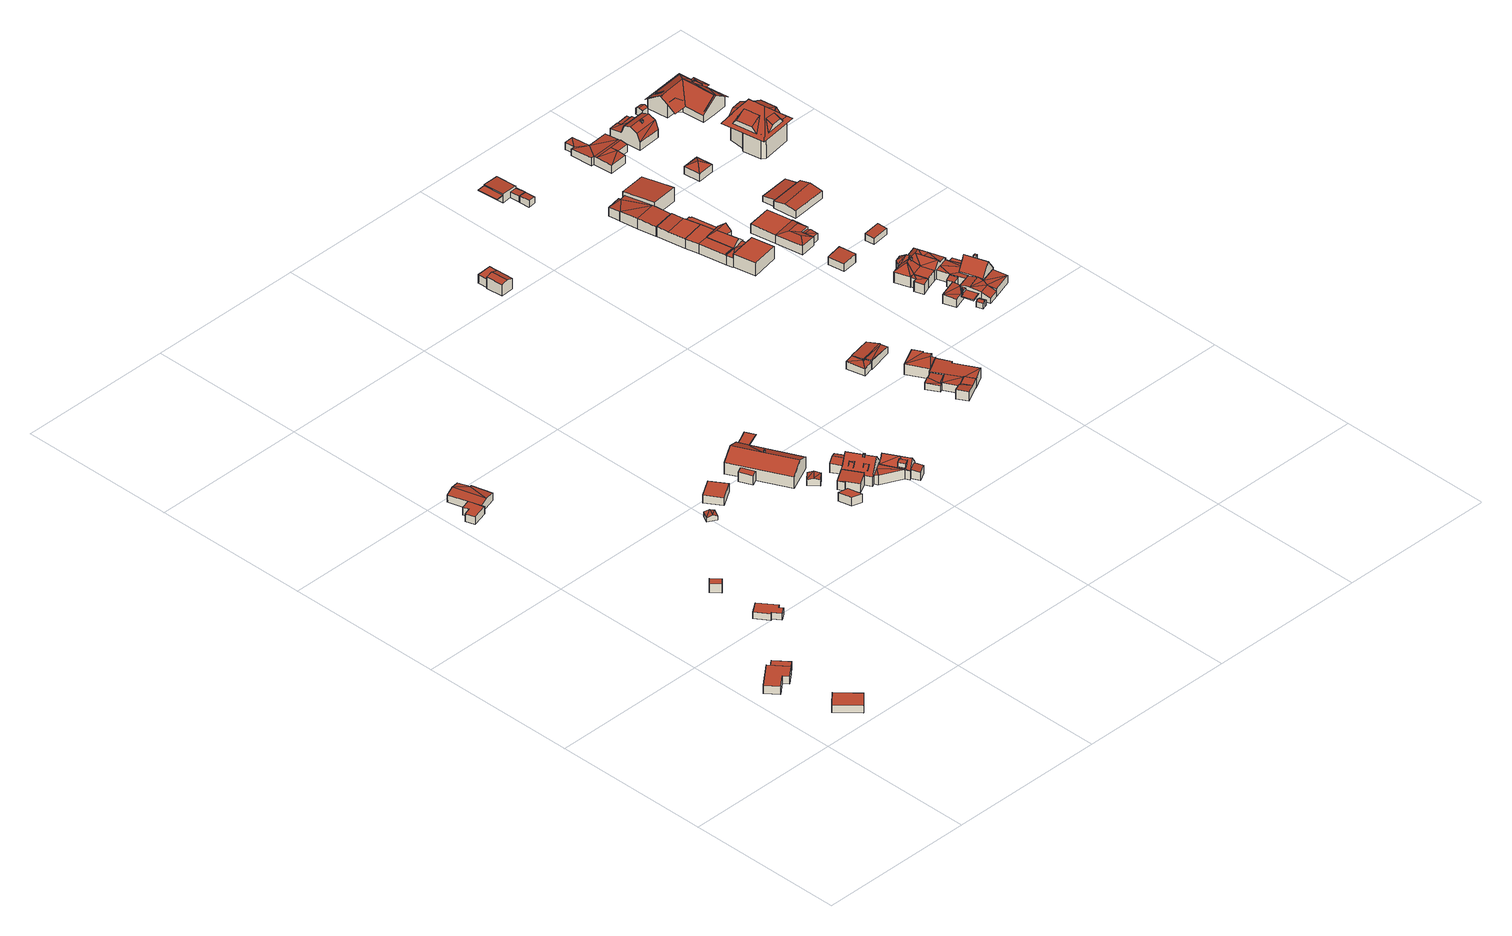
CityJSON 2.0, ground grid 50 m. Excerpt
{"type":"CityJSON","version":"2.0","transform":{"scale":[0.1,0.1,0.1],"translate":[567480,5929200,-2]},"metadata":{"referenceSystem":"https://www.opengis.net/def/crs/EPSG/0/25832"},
"CityObjects":{
"building1":{"type":"Building","attributes":{"Grundfläche 2D":"47.298872","Grundhöhe NN":"1.331"},"geometry":[{"type":"Solid","lod":"3","boundaries":[[[[0,1,2,3]],[[4,5,3,2]],[[5,6,0,3]],[[6,7,1,0]],[[7,4,2,1]],[[7,6,5,4]]]],"semantics":{"surfaces":[{"type":"RoofSurface"},{"type":"WallSurface"},{"type":"GroundSurface"}],"values":[[0,1,1,1,1,2]]}}]},
"building2":{"type":"Building","attributes":{"Grundfläche 2D":"67.584689","Grundhöhe NN":"1.293"},"geometry":[{"type":"Solid","lod":"3","boundaries":[[[[8,9,10,11,12,13]],[[14,15,16,17]],[[18,11,10,17,16,19]],[[12,11,18,20]],[[13,12,20,21]],[[8,13,21,22]],[[9,8,22,23]],[[9,23,24,17,10]],[[14,17,24,25]],[[15,14,25,26]],[[16,15,26,19]],[[21,20,18,19,26,25,24,23,22]]]],"semantics":{"surfaces":[{"type":"RoofSurface"},{"type":"WallSurface"},{"type":"GroundSurface"}],"values":[[0,0,1,1,1,1,1,1,1,1,1,2]]}}]},
"building3":{"type":"Building","attributes":{"Grundfläche 2D":"29.978368","Grundhöhe NN":"1.369"},"geometry":[{"type":"Solid","lod":"3","boundaries":[[[[27,28,29,30,31,32,33,34]],[[35,36,33,32]],[[36,37,34,33]],[[37,38,27,34]],[[38,39,28,27]],[[39,40,29,28]],[[40,41,30,29]],[[41,42,31,30]],[[42,35,32,31]],[[35,42,41,40,39,38,37,36]]]],"semantics":{"surfaces":[{"type":"RoofSurface"},{"type":"WallSurface"},{"type":"GroundSurface"}],"values":[[0,1,1,1,1,1,1,1,1,2]]}}]},
"building4":{"type":"Building","attributes":{"Grundfläche 2D":"7.673521","Grundhöhe NN":"1.250"},"geometry":[{"type":"Solid","lod":"3","boundaries":[[[[43,44,45,46]],[[47,48,46,45]],[[48,49,43,46]],[[49,50,44,43]],[[50,47,45,44]],[[50,49,48,47]]]],"semantics":{"surfaces":[{"type":"RoofSurface"},{"type":"WallSurface"},{"type":"GroundSurface"}],"values":[[0,1,1,1,1,2]]}}]},
"building5":{"type":"Building","attributes":{"Grundfläche 2D":"86.728753","Grundhöhe NN":"1.055"},"geometry":[{"type":"Solid","lod":"3","boundaries":[[[[51,52,53,54,55]],[[56,57,55,58]],[[51,55,57]],[[51,57,59]],[[60,61,62,63,64,65]],[[58,55,54,66,67]],[[56,58,67,68]],[[57,56,68,69]],[[59,57,69,70]],[[52,51,59,70,71]],[[72,53,52,71]],[[54,53,60,65,73,66]],[[60,53,72,74,61]],[[62,61,74,75]],[[63,62,75,76]],[[64,63,76,77]],[[65,64,77,73]],[[66,73,77,76,75,74,72,71,70,69,68,67]]]],"semantics":{"surfaces":[{"type":"RoofSurface"},{"type":"WallSurface"},{"type":"GroundSurface"}],"values":[[0,0,0,0,0,1,1,1,1,1,1,1,1,1,1,1,1,2]]}}]},
"building6":{"type":"Building","attributes":{"Grundfläche 2D":"8.038651","Grundhöhe NN":"1.176"},"geometry":[{"type":"Solid","lod":"3","boundaries":[[[[78,79,80]],[[81,79,78]],[[82,80,83]],[[78,80,82]],[[83,80,79,84,85]],[[82,83,85,86]],[[81,78,82,86,87]],[[79,81,87,84]],[[85,84,87,86]]]],"semantics":{"surfaces":[{"type":"RoofSurface"},{"type":"WallSurface"},{"type":"GroundSurface"}],"values":[[0,0,0,0,1,1,1,1,2]]}}]},
"building7":{"type":"Building","attributes":{"Grundfläche 2D":"37.998499","Grundhöhe NN":"1.023"},"geometry":[{"type":"Solid","lod":"3","boundaries":[[[[88,89,90,91]],[[92,93,91,90]],[[93,94,88,91]],[[94,95,89,88]],[[95,92,90,89]],[[95,94,93,92]]]],"semantics":{"surfaces":[{"type":"RoofSurface"},{"type":"WallSurface"},{"type":"GroundSurface"}],"values":[[0,1,1,1,1,2]]}}]},
"building8":{"type":"Building","attributes":{"Grundfläche 2D":"12.944895","Grundhöhe NN":"-0.001"},"geometry":[{"type":"Solid","lod":"3","boundaries":[[[[96,97,98,99]],[[100,101,99,98]],[[101,102,96,99]],[[102,103,97,96]],[[103,100,98,97]],[[103,102,101,100]]]],"semantics":{"surfaces":[{"type":"RoofSurface"},{"type":"WallSurface"},{"type":"GroundSurface"}],"values":[[0,1,1,1,1,2]]}}]},
"building9":{"type":"Building","attributes":{"Grundfläche 2D":"198.039649","Grundhöhe NN":"0.736"},"children":["building9-1","building9-2"],"geometry":[{"type":"Solid","lod":"3","boundaries":[[[[104,105,106,107,108]],[[107,106,109,110]],[[110,111,108,107]],[[112,113,114,115]],[[109,106,105,116,117]],[[111,110,109,117,118]],[[104,108,111,118,119]],[[113,120,116,105,104,119,121,114]],[[115,114,121,122]],[[112,115,122,123]],[[113,112,123,120]],[[119,118,117,116,120,123,122,121]]]],"semantics":{"surfaces":[{"type":"RoofSurface"},{"type":"WallSurface"},{"type":"GroundSurface"}],"values":[[0,0,0,0,1,1,1,1,1,1,1,2]]}}]},
"building9-1":{"type":"BuildingInstallation","parents":["building9"],"geometry":[{"type":"MultiSurface","lod":"3","boundaries":[[[124,125,126,127]],[[126,125,128,129]],[[130,127,126,129]],[[124,127,130,131]],[[125,124,131,128]]],"semantics":{"surfaces":[{"type":"RoofSurface"},{"type":"WallSurface"}],"values":[0,1,1,1,1]}}]},
"building9-2":{"type":"BuildingInstallation","parents":["building9"],"geometry":[{"type":"MultiSurface","lod":"3","boundaries":[[[132,133,134,135]],[[136,137,135,134]],[[137,138,132,135]],[[138,139,133,132]],[[139,136,134,133]],[[139,138,137,136]]],"semantics":{"surfaces":[{"type":"RoofSurface"},{"type":"WallSurface"},{"type":"OuterCeilingSurface"}],"values":[0,1,1,1,1,2]}}]},
"building10":{"type":"Building","attributes":{"Grundfläche 2D":"12.194977","Grundhöhe NN":"0.742"},"geometry":[{"type":"Solid","lod":"3","boundaries":[[[[140,141,142]],[[143,141,140]],[[144,142,145]],[[140,142,144]],[[145,142,141,146,147]],[[144,145,147,148]],[[143,140,144,148,149]],[[141,143,149,146]],[[147,146,149,148]]]],"semantics":{"surfaces":[{"type":"RoofSurface"},{"type":"WallSurface"},{"type":"GroundSurface"}],"values":[[0,0,0,0,1,1,1,1,2]]}}]},
"building11":{"type":"Building","attributes":{"Grundfläche 2D":"175.352603","Grundhöhe NN":"0.346"},"children":["building11-1","building11-2","building11-3","building11-4"],"geometry":[{"type":"Solid","lod":"3","boundaries":[[[[150,151,152,153,154,155,156,157,158]],[[159,160,156]],[[161,162,161,158]],[[162,161,162,160]],[[156,160,162,161,158,157]],[[162,160,163,164,150,158,161]],[[165,166,167,168,169,170]],[[171,169,168]],[[172,173,169,171,174]],[[174,175,176]],[[177,174,176,178]],[[170,169,173,172,174,177,179,165]],[[180,181,182,183,153,184,185,186]],[[187,181,180]],[[188,189,190]],[[191,189,188]],[[176,175,191]],[[191,175,192]],[[192,193,189,191]],[[192,194,193]],[[195,196,197,198]],[[199,200,196,195,201]],[[202,203,204,205]],[[180,186,206,207]],[[187,180,207,208]],[[181,187,208,209]],[[182,181,209,210]],[[154,153,183,182,210,211]],[[212,206,186,185]],[[185,184,152,151]],[[153,152,184]],[[155,154,211,213]],[[213,214,190,189,193,215,216,159,156,155]],[[160,159,216,217]],[[163,160,217,218]],[[163,218,219,197,164]],[[199,220,212,185,151,150,164,197,196,200]],[[188,190,214,221]],[[191,188,221,222]],[[178,176,191,222]],[[223,215,193,194]],[[192,171,168,167,224,223,194]],[[192,175,174,171]],[[177,178,222,225]],[[205,226,227,166,165,179,177,225,228,202]],[[167,166,227,224]],[[198,197,219,229]],[[201,195,198,229,230]],[[199,201,230,220]],[[203,202,228,231]],[[204,203,231,232]],[[205,204,232,226]],[[212,220,230,229,219,218,217,216,215,223,233,223,224,227,226,232,231,228,225,222,221,214,213,211,210,209,208,207,206]]]],"semantics":{"surfaces":[{"type":"RoofSurface"},{"type":"WallSurface"},{"type":"GroundSurface"}],"values":[[0,0,0,0,0,0,0,0,0,0,0,0,0,0,0,0,0,0,0,0,0,0,0,1,1,1,1,1,1,1,1,1,1,1,1,1,1,1,1,1,1,1,1,1,1,1,1,1,1,1,1,1,2]]}}]},
"building11-1":{"type":"BuildingInstallation","parents":["building11"],"geometry":[{"type":"MultiSurface","lod":"3","boundaries":[[[234,235,236,237,238,239]],[[240,234,239]],[[235,241,236]],[[239,238,237,242,240]],[[241,235,234]],[[236,241,242,237]]],"semantics":{"surfaces":[{"type":"RoofSurface"},{"type":"WallSurface"}],"values":[0,1,1,1,1,1]}}]},
"building11-2":{"type":"BuildingInstallation","parents":["building11"],"geometry":[{"type":"MultiSurface","lod":"3","boundaries":[[[243,244,245,246,247,248,249,250]],[[251,248,247]],[[245,246,252,251,247,246,245,244]],[[253,254,244,243,250]],[[252,255,249,248,251]],[[250,249,255,253]]],"semantics":{"surfaces":[{"type":"RoofSurface"},{"type":"WallSurface"}],"values":[0,0,1,1,1,1]}}]},
"building11-3":{"type":"BuildingInstallation","parents":["building11"],"geometry":[{"type":"MultiSurface","lod":"3","boundaries":[[[256,257,258,259,260,261,262]],[[263,264,265,259,258,257]],[[266,260,259,265,157]],[[261,260,266,162]],[[158,267,263,257,256,262,261,162,161]]],"semantics":{"surfaces":[{"type":"RoofSurface"},{"type":"WallSurface"}],"values":[0,1,1,1,1]}}]},
"building11-4":{"type":"BuildingInstallation","parents":["building11"],"geometry":[{"type":"MultiSurface","lod":"3","boundaries":[[[173,268,269,270,271,272]],[[273,172,274,275,270,269]],[[271,270,275]],[[269,268,273]]],"semantics":{"surfaces":[{"type":"RoofSurface"},{"type":"WallSurface"}],"values":[0,1,1,1]}}]},
"building12":{"type":"Building","attributes":{"Grundfläche 2D":"37.841659","Grundhöhe NN":"0.616"},"geometry":[{"type":"Solid","lod":"3","boundaries":[[[[276,277,278,279,280]],[[281,276,280,282]],[[283,284,285,286,287]],[[282,280,279,288,289]],[[282,289,290,284,281]],[[291,278,277,276,281,284,283,292]],[[279,278,291,288]],[[284,290,293,285]],[[286,285,293,294]],[[287,286,294,295]],[[283,287,295,292]],[[295,294,293,290,289,288,291,292]]]],"semantics":{"surfaces":[{"type":"RoofSurface"},{"type":"WallSurface"},{"type":"GroundSurface"}],"values":[[0,0,0,1,1,1,1,1,1,1,1,2]]}}]},
"building13":{"type":"Building","attributes":{"Grundfläche 2D":"18.147845","Grundhöhe NN":"0.638"},"geometry":[{"type":"Solid","lod":"3","boundaries":[[[[296,297,298,299]],[[300,297,296,301]],[[302,297,300,303]],[[304,305,299,298]],[[305,306,296,299]],[[306,307,301,296]],[[307,308,300,301]],[[308,309,303,300]],[[309,310,302,303]],[[310,311,297,302]],[[311,304,298,297]],[[305,304,311,310,309,308,307,306]]]],"semantics":{"surfaces":[{"type":"RoofSurface"},{"type":"WallSurface"},{"type":"GroundSurface"}],"values":[[0,0,0,1,1,1,1,1,1,1,1,2]]}}]},
"building14":{"type":"Building","attributes":{"Grundfläche 2D":"24.690012","Grundhöhe NN":"0.851"},"geometry":[{"type":"Solid","lod":"3","boundaries":[[[[312,313,314,315,316]],[[312,317,313]],[[312,318,319,317]],[[314,313,320,321]],[[315,314,321,322]],[[316,315,322,323]],[[318,312,316,323,324]],[[319,318,324,325]],[[313,317,319,325,320]],[[320,325,324,323,322,321]]]],"semantics":{"surfaces":[{"type":"RoofSurface"},{"type":"WallSurface"},{"type":"GroundSurface"}],"values":[[0,0,0,1,1,1,1,1,1,2]]}}]},
"building15":{"type":"Building","attributes":{"Grundfläche 2D":"69.076489","Grundhöhe NN":"0.711"},"geometry":[{"type":"Solid","lod":"3","boundaries":[[[[326,327,328]],[[326,328,329]],[[330,329,331]],[[326,329,330]],[[332,333,331,334]],[[330,331,333]],[[330,333,335]],[[336,337,338,339,340]],[[341,337,342]],[[338,337,341]],[[328,327,343,344]],[[329,328,344,345]],[[331,329,345,346]],[[334,331,346,347]],[[334,347,348,342,332]],[[335,333,332,342,337,336]],[[335,336,340,330]],[[349,343,327,326,330,340,339]],[[341,342,348,350]],[[338,341,350,351]],[[339,338,351,349]],[[349,351,350,348,347,346,345,344,343]]]],"semantics":{"surfaces":[{"type":"RoofSurface"},{"type":"WallSurface"},{"type":"GroundSurface"}],"values":[[0,0,0,0,0,0,0,0,0,0,1,1,1,1,1,1,1,1,1,1,1,2]]}}]},
"building16":{"type":"Building","attributes":{"Grundfläche 2D":"47.825847","Grundhöhe NN":"0.545"},"geometry":[{"type":"Solid","lod":"3","boundaries":[[[[352,353,354]],[[355,356,353,352]],[[357,358,353,356]],[[352,354,359]],[[360,361,354,353]],[[361,362,359,354]],[[362,363,352,359]],[[363,364,355,352]],[[364,365,356,355]],[[365,366,357,356]],[[366,367,358,357]],[[367,360,353,358]],[[367,366,365,364,363,362,361,360]]]],"semantics":{"surfaces":[{"type":"RoofSurface"},{"type":"WallSurface"},{"type":"GroundSurface"}],"values":[[0,0,0,0,1,1,1,1,1,1,1,1,2]]}}]},
"building17":{"type":"Building","attributes":{"Grundfläche 2D":"83.385456","Grundhöhe NN":"0.532"},"geometry":[{"type":"Solid","lod":"3","boundaries":[[[[368,369,370,371,372,373,374]],[[375,368,376]],[[369,368,375]],[[369,375,377]],[[370,369,378]],[[374,373,379,380]],[[368,374,380,381]],[[376,368,381,382]],[[377,375,376,382,383]],[[369,377,383,384]],[[378,369,384,385]],[[370,378,385,386]],[[371,370,386,387]],[[372,371,387,388]],[[373,372,388,379]],[[381,380,379,388,387,386,385,384,383,382]]]],"semantics":{"surfaces":[{"type":"RoofSurface"},{"type":"WallSurface"},{"type":"GroundSurface"}],"values":[[0,0,0,0,0,1,1,1,1,1,1,1,1,1,1,2]]}}]},
"building18":{"type":"Building","attributes":{"Grundfläche 2D":"49.404138","Grundhöhe NN":"0.982"},"children":["building18-1"],"geometry":[{"type":"Solid","lod":"3","boundaries":[[[[389,390,391,392]],[[393,391,390]],[[394,391,393]],[[395,396,397,398,399]],[[400,401,402,403]],[[397,396,404,405,406,407]],[[408,398,397,407,406,405,409,410]],[[391,399,398,408,410,409,411,392]],[[404,396,395,399,391,394,412]],[[389,392,411,413]],[[390,389,413,414]],[[393,390,414,415]],[[394,393,415,412]],[[416,417,403,402]],[[417,418,400,403]],[[418,419,401,400]],[[419,416,402,401]],[[405,404,412,415,414,413,411,409]],[[419,418,417,416]]]],"semantics":{"surfaces":[{"type":"RoofSurface"},{"type":"WallSurface"},{"type":"GroundSurface"}],"values":[[0,0,0,0,0,1,1,1,1,1,1,1,1,1,1,1,1,2,2]]}}]},
"building18-1":{"type":"BuildingInstallation","parents":["building18"],"geometry":[{"type":"MultiSurface","lod":"3","boundaries":[[[420,408,407,421]],[[406,422,421,407]],[[422,423,420,421]],[[423,410,408,420]],[[410,406,407,408]],[[410,423,422,406]]],"semantics":{"surfaces":[{"type":"RoofSurface"},{"type":"WallSurface"},{"type":"OuterCeilingSurface"}],"values":[0,1,1,1,1,2]}}]},
"building19":{"type":"Building","attributes":{"Grundfläche 2D":"256.952168","Grundhöhe NN":"0.826"},"children":["building19-1","building19-2"],"geometry":[{"type":"Solid","lod":"3","boundaries":[[[[424,425,426,427,428,429,430]],[[431,429,428,432,433]],[[434,435,436,437,438]],[[439,440,436]],[[440,437,436]],[[440,441,442,437]],[[442,443,438,437]],[[444,445,446,447]],[[433,448,444,447,449]],[[450,451,452,453]],[[454,426,425,424,455]],[[426,454,456]],[[457,426,456,458]],[[449,447,446,459,460]],[[461,433,461,462,463,462]],[[444,448,433,461,462,463,464,445]],[[446,445,464,459]],[[461,433,432,465,466,467,463,462]],[[433,449,431]],[[431,449,460,468,429]],[[469,424,430,429,468,470]],[[435,434,438,428,427,426]],[[471,472,439,436,435,426,457,458]],[[440,439,472,473]],[[441,440,473,474]],[[442,441,474,475]],[[443,442,475,476,477,478]],[[476,467,466,465,432,428,438,443,478,477]],[[450,454,479,480,451]],[[452,451,480,481]],[[453,452,481,482]],[[456,454,450,453,482,483]],[[455,424,469,484]],[[454,455,484,479]],[[458,456,483,471]],[[468,460,459,464,463,467,476,475,474,473,472,471,483,482,481,480,479,484,469,470]]]],"semantics":{"surfaces":[{"type":"RoofSurface"},{"type":"WallSurface"},{"type":"GroundSurface"}],"values":[[0,0,0,0,0,0,0,0,0,0,0,0,0,1,1,1,1,1,1,1,1,1,1,1,1,1,1,1,1,1,1,1,1,1,1,2]]}}]},
"building19-1":{"type":"BuildingInstallation","parents":["building19"],"geometry":[{"type":"MultiSurface","lod":"3","boundaries":[[[434,485,486,435]],[[427,487,485,434]],[[425,486,485,487]],[[435,486,425,426]],[[426,427,434,435]]],"semantics":{"surfaces":[{"type":"RoofSurface"},{"type":"WallSurface"}],"values":[0,1,1,1,1]}}]},
"building19-2":{"type":"BuildingInstallation","parents":["building19"],"geometry":[{"type":"MultiSurface","lod":"3","boundaries":[[[488,489,490,461,465,478,491]],[[492,462,461,490]],[[462,466,465,461]],[[466,477,478,465]],[[477,493,491,478]],[[493,494,488,491]],[[494,495,489,488]],[[495,492,490,489]],[[494,493,477,466,462,492,495]]],"semantics":{"surfaces":[{"type":"RoofSurface"},{"type":"WallSurface"},{"type":"OuterCeilingSurface"}],"values":[0,1,1,1,1,1,1,1,2]}}]},
"building20":{"type":"Building","attributes":{"Grundfläche 2D":"194.420266","Grundhöhe NN":"1.037"},"geometry":[{"type":"Solid","lod":"3","boundaries":[[[[496,497,498,499,446,500]],[[501,502,503,504,505]],[[497,506,507]],[[508,507,509]],[[510,507,508]],[[497,507,510]],[[498,497,510,511]],[[499,498,512,513]],[[514,500,446,499,513,515]],[[516,496,500,514]],[[504,496,516,517,505]],[[501,505,517,518]],[[519,503,502,501,518,520]],[[506,497,496,504,503,519,521]],[[507,506,521,522]],[[509,507,522,523]],[[508,509,523,524]],[[510,508,524,525]],[[511,510,525,526]],[[498,511,526,512]],[[524,523,522,521,519,520,518,517,516,514,515,513,512,526,525]]]],"semantics":{"surfaces":[{"type":"RoofSurface"},{"type":"WallSurface"},{"type":"GroundSurface"}],"values":[[0,0,0,0,0,0,0,1,1,1,1,1,1,1,1,1,1,1,1,1,2]]}}]},
"building21":{"type":"Building","attributes":{"Grundfläche 2D":"27.208127","Grundhöhe NN":"1.043"},"geometry":[{"type":"Solid","lod":"3","boundaries":[[[[527,528,529,530]],[[531,532,530,529]],[[532,533,527,530]],[[533,534,528,527]],[[534,531,529,528]],[[534,533,532,531]]]],"semantics":{"surfaces":[{"type":"RoofSurface"},{"type":"WallSurface"},{"type":"GroundSurface"}],"values":[[0,1,1,1,1,2]]}}]},
"building22":{"type":"Building","attributes":{"Grundfläche 2D":"3.535225","Grundhöhe NN":"0.852"},"geometry":[{"type":"Solid","lod":"3","boundaries":[[[[535,536,537,538]],[[539,536,535,540]],[[538,537,541,542]],[[535,538,542,543]],[[540,535,543,544]],[[539,540,544,545]],[[541,537,536,539,545]],[[545,544,543,542,541]]]],"semantics":{"surfaces":[{"type":"RoofSurface"},{"type":"WallSurface"},{"type":"GroundSurface"}],"values":[[0,0,1,1,1,1,1,2]]}}]},
"building23":{"type":"Building","attributes":{"Grundfläche 2D":"132.030730","Grundhöhe NN":"1.145"},"geometry":[{"type":"Solid","lod":"3","boundaries":[[[[546,547,548,549,550]],[[551,552,548,547]],[[551,553,552]],[[554,555,548,552,553]],[[555,556,557,549,548]],[[550,549,557]],[[547,546,558,559]],[[560,561,562,554]],[[563,554,564]],[[560,554,563]],[[565,546,550,566]],[[551,547,567,568]],[[553,551,568,569]],[[554,553,569,570,564]],[[554,562,555]],[[571,557,556,555,562,561,572]],[[550,557,571,566]],[[559,558,573,574]],[[547,559,574,567]],[[558,546,565,573]],[[563,564,570,575]],[[561,560,563,575,572]],[[565,566,571,572,575,570,569,568,567,574,573]]]],"semantics":{"surfaces":[{"type":"RoofSurface"},{"type":"WallSurface"},{"type":"GroundSurface"}],"values":[[0,0,0,0,0,0,0,0,0,0,1,1,1,1,1,1,1,1,1,1,1,1,2]]}}]},
"building24":{"type":"Building","attributes":{"Grundfläche 2D":"93.675623","Grundhöhe NN":"0.852"},"children":["building24-1","building24-2"],"geometry":[{"type":"Solid","lod":"3","boundaries":[[[[576,577,578,579]],[[580,581,577]],[[581,578,577]],[[582,583,578,581]],[[584,585,586,587,588,589]],[[585,590,586]],[[591,592,585]],[[592,590,585]],[[593,594,592]],[[594,590,592]],[[595,590,594]],[[591,596,597,592]],[[598,587,586,590,599]],[[578,589,588,587,598,600,579]],[[578,583,601,602,603,604,605,591,585,584,589]],[[597,593,592]],[[593,597,606,607,594]],[[595,594,607,608]],[[590,595,608,599]],[[576,579,600,609]],[[577,576,609,610]],[[580,577,610,611]],[[602,601,583,582,581,580,611,603]],[[596,591,605,612]],[[597,596,612,606]],[[603,611,610,609,600,598,599,608,607,606,612,605,604]]]],"semantics":{"surfaces":[{"type":"RoofSurface"},{"type":"WallSurface"},{"type":"GroundSurface"}],"values":[[0,0,0,0,0,0,0,0,0,0,0,0,1,1,1,1,1,1,1,1,1,1,1,1,1,2]]}}]},
"building24-1":{"type":"BuildingInstallation","parents":["building24"],"geometry":[{"type":"MultiSurface","lod":"3","boundaries":[[[613,614,615,616]],[[615,581,617,618,616]],[[613,616,618,619]],[[613,619,620,582,614]],[[581,615,614,582,620,621,622,617]],[[621,623,624,622]]],"semantics":{"surfaces":[{"type":"RoofSurface"},{"type":"WallSurface"},{"type":"OuterCeilingSurface"}],"values":[0,1,1,1,1,2]}}]},
"building24-2":{"type":"BuildingInstallation","parents":["building24"],"geometry":[{"type":"MultiSurface","lod":"3","boundaries":[[[620,619,618,617,625,626,627,601]],[[601,602,621,620]],[[617,622,628,625]],[[626,625,628,629]],[[627,626,629,630]],[[630,602,601,627]],[[602,630,629,628,622,624,623,621]]],"semantics":{"surfaces":[{"type":"RoofSurface"},{"type":"WallSurface"},{"type":"OuterCeilingSurface"}],"values":[0,1,1,1,1,1,2]}}]},
"building25":{"type":"Building","attributes":{"Grundfläche 2D":"205.138776","Grundhöhe NN":"0.907"},"children":["building25-1","building25-2"],"geometry":[{"type":"Solid","lod":"3","boundaries":[[[[631,632,633,634,635]],[[636,634,633,637,638,586]],[[639,640,641,642]],[[642,641,643]],[[644,645,641,640]],[[646,645,644,647,648]],[[649,650,651]],[[651,650,652]],[[653,654,655,649]],[[655,656,650,649]],[[656,657,648,647,658]],[[658,650,656]],[[659,660,657]],[[660,648,657]],[[661,660,659]],[[662,660,661]],[[663,660,662]],[[664,660,663]],[[664,643,641,645]],[[664,645,646,648]],[[664,648,660]],[[665,666,644]],[[666,647,644]],[[666,651,652,647]],[[647,652,658]],[[652,650,658]],[[667,668,669,670,671]],[[672,673,669,668]],[[674,675,672]],[[672,675,676,673]],[[677,669,673]],[[678,679,680]],[[681,679,678]],[[682,681,678,683]],[[684,665,644,640]],[[685,686,687,688]],[[675,674,689,690]],[[686,691,692,671,670,669,677,693,694,687]],[[667,671,692,598]],[[632,631,635,695,696]],[[672,668,637,633,632,696,689,674]],[[599,636,586,638,637,668,667,598]],[[635,634,636,599,695]],[[678,680,697,698]],[[683,678,698,699]],[[682,683,699,700]],[[681,682,700,701]],[[702,697,680,679,640,639,642]],[[673,676,649,651,666,665,703,693,677]],[[704,654,653,649,676,675,690]],[[705,656,655,654,704,706]],[[657,656,705,707]],[[659,657,707,708]],[[661,659,708,709]],[[662,661,709,710]],[[663,662,710,711]],[[664,663,711,712]],[[643,664,712,713]],[[642,643,713,702]],[[640,679,681,684]],[[684,681,701,703,665]],[[688,687,694,714]],[[685,688,714,715]],[[686,685,715,691]],[[693,703,701,700,699,698,697,702,713,712,711,710,709,708,707,705,706,704,690,689,696,695,599,598,692,691,715,714,694]]]],"semantics":{"surfaces":[{"type":"RoofSurface"},{"type":"WallSurface"},{"type":"GroundSurface"}],"values":[[0,0,0,0,0,0,0,0,0,0,0,0,0,0,0,0,0,0,0,0,0,0,0,0,0,0,0,0,0,0,0,0,0,0,0,0,1,1,1,1,1,1,1,1,1,1,1,1,1,1,1,1,1,1,1,1,1,1,1,1,1,1,1,1,2]]}}]},
"building25-1":{"type":"BuildingInstallation","parents":["building25"],"geometry":[{"type":"MultiSurface","lod":"3","boundaries":[[[716,717,718,719,720,721]],[[718,717,722,723]],[[719,718,723,724]],[[725,721,720,719,724,726]],[[722,717,716,721,725,727]]],"semantics":{"surfaces":[{"type":"RoofSurface"},{"type":"WallSurface"}],"values":[0,1,1,1,1]}}]},
"building25-2":{"type":"BuildingInstallation","parents":["building25"],"geometry":[{"type":"MultiSurface","lod":"3","boundaries":[[[728,729,730,731,732]],[[729,728,733,645]],[[730,729,645,734]],[[731,730,734,735]],[[732,731,735,646,736]],[[736,733,728,732]]],"semantics":{"surfaces":[{"type":"RoofSurface"},{"type":"WallSurface"}],"values":[0,1,1,1,1,1]}}]},
"building26":{"type":"Building","attributes":{"Grundfläche 2D":"7.283179","Grundhöhe NN":"1.175"},"geometry":[{"type":"Solid","lod":"3","boundaries":[[[[737,738,739,740]],[[741,742,740,739]],[[742,743,737,740]],[[743,744,738,737]],[[744,741,739,738]],[[744,743,742,741]]]],"semantics":{"surfaces":[{"type":"RoofSurface"},{"type":"WallSurface"},{"type":"GroundSurface"}],"values":[[0,1,1,1,1,2]]}}]},
"building27":{"type":"Building","attributes":{"Grundfläche 2D":"116.862563","Grundhöhe NN":"1.271"},"geometry":[{"type":"Solid","lod":"3","boundaries":[[[[745,746,747]],[[748,747,749]],[[750,747,748]],[[751,752,747,750]],[[753,745,747,752]],[[748,749,754]],[[755,756,745,753,757]],[[758,757,759]],[[758,755,757]],[[758,759,760]],[[755,761,762,756]],[[755,758,761]],[[747,746,763,764]],[[749,747,764,765]],[[754,749,765,766]],[[748,754,766,767]],[[750,748,767,768]],[[751,750,768,769]],[[752,751,769,770]],[[759,757,753,752,770,771]],[[760,759,771,772]],[[761,758,760,772,773]],[[762,761,773,774]],[[746,745,756,762,774,763]],[[770,769,768,767,766,765,764,763,774,773,772,771]]]],"semantics":{"surfaces":[{"type":"RoofSurface"},{"type":"WallSurface"},{"type":"GroundSurface"}],"values":[[0,0,0,0,0,0,0,0,0,0,0,1,1,1,1,1,1,1,1,1,1,1,1,1,2]]}}]},
"building28":{"type":"Building","attributes":{"Grundfläche 2D":"16.388009","Grundhöhe NN":"1.059"},"geometry":[{"type":"Solid","lod":"3","boundaries":[[[[775,776,777,778]],[[779,780,778,777]],[[780,781,775,778]],[[781,782,776,775]],[[782,779,777,776]],[[782,781,780,779]]]],"semantics":{"surfaces":[{"type":"RoofSurface"},{"type":"WallSurface"},{"type":"GroundSurface"}],"values":[[0,1,1,1,1,2]]}}]},
"building29":{"type":"Building","attributes":{"Grundfläche 2D":"29.266408","Grundhöhe NN":"1.732"},"geometry":[{"type":"Solid","lod":"3","boundaries":[[[[783,784,785]],[[783,786,784]],[[783,785,787]],[[783,787,786]],[[788,789,785,784]],[[789,790,787,785]],[[790,791,786,787]],[[791,788,784,786]],[[791,790,789,788]]]],"semantics":{"surfaces":[{"type":"RoofSurface"},{"type":"WallSurface"},{"type":"GroundSurface"}],"values":[[0,0,0,0,1,1,1,1,2]]}}]},
"building30":{"type":"Building","attributes":{"Grundfläche 2D":"84.974880","Grundhöhe NN":"1.198"},"geometry":[{"type":"Solid","lod":"3","boundaries":[[[[792,793,794,795,796]],[[794,797,798,795]],[[793,792,796,799,800]],[[797,794,793,800,801]],[[798,797,801,802]],[[799,796,795,798,802]],[[801,800,799,802]]]],"semantics":{"surfaces":[{"type":"RoofSurface"},{"type":"WallSurface"},{"type":"GroundSurface"}],"values":[[0,0,1,1,1,1,2]]}}]},
"building31":{"type":"Building","attributes":{"Grundfläche 2D":"39.313639","Grundhöhe NN":"1.267"},"geometry":[{"type":"Solid","lod":"3","boundaries":[[[[803,804,805,792]],[[806,807,792,805]],[[807,808,803,792]],[[808,809,804,803]],[[809,806,805,804]],[[809,808,807,806]]]],"semantics":{"surfaces":[{"type":"RoofSurface"},{"type":"WallSurface"},{"type":"GroundSurface"}],"values":[[0,1,1,1,1,2]]}}]},
"building32":{"type":"Building","attributes":{"Grundfläche 2D":"79.140772","Grundhöhe NN":"1.123"},"children":["building32-1"],"geometry":[{"type":"Solid","lod":"3","boundaries":[[[[810,811,812]],[[813,811,810]],[[814,813,810,815,816]],[[817,818,814,816,815]],[[819,818,817]],[[820,818,819]],[[819,821,822,823]],[[823,824,820,819]],[[825,824,823]],[[826,824,825]],[[827,828,829,830]],[[821,819,817,815,810,812,831,832]],[[828,823,822,821,832,833,829]],[[823,828,827,825]],[[825,827,834,835,826]],[[836,811,813,814,818,820,824,826,835,837]],[[812,811,836,831]],[[830,829,833,838]],[[827,830,838,834]],[[831,836,837,835,834,838,833,832]]]],"semantics":{"surfaces":[{"type":"RoofSurface"},{"type":"WallSurface"},{"type":"GroundSurface"}],"values":[[0,0,0,0,0,0,0,0,0,0,0,1,1,1,1,1,1,1,1,2]]}}]},
"building32-1":{"type":"BuildingInstallation","parents":["building32"],"geometry":[{"type":"MultiSurface","lod":"3","boundaries":[[[839,840,841,842,843,844]],[[842,841,845,846]],[[843,842,846,847]],[[848,839,844,843,847,849]],[[845,841,840,839,848,850]]],"semantics":{"surfaces":[{"type":"RoofSurface"},{"type":"WallSurface"}],"values":[0,1,1,1,1]}}]},
"building33":{"type":"Building","attributes":{"Grundfläche 2D":"4.874950","Grundhöhe NN":"1.413"},"geometry":[{"type":"Solid","lod":"3","boundaries":[[[[851,852,853,854]],[[855,852,851,856]],[[854,853,857,858]],[[856,851,854,858,859]],[[855,856,859,860]],[[857,853,852,855,860]],[[859,858,857,860]]]],"semantics":{"surfaces":[{"type":"RoofSurface"},{"type":"WallSurface"},{"type":"GroundSurface"}],"values":[[0,0,1,1,1,1,2]]}}]},
"building34":{"type":"Building","attributes":{"Grundfläche 2D":"119.989361","Grundhöhe NN":"-1.901"},"geometry":[{"type":"MultiSurface","lod":"3","boundaries":[[[861,862,863,864]],[[864,865,866,861]],[[867,868,869,870,871,872,873]],[[874,875,876,877]],[[878,879,880,881,882,883,884]],[[885,886,887,888,889,890],[879,878,891,892,893,894,882,881,880]],[[889,888,895,896,897,898],[868,867,873,899,900,901,902,903,870,869]],[[902,904,903]],[[865,905,866]],[[904,902,901,871]],[[870,903,871]],[[903,904,871]],[[899,873,872,900]],[[898,897,906,885,890,889],[907,908,909,905,865,864,863,862,907,906]],[[877,876,910]],[[911,912,913]],[[913,912,875,874]],[[874,914,913]],[[894,893,883]],[[882,894,883]],[[884,892,891,878]],[[887,886,896,895,888],[914,910,876,875,912,913]],[[909,866,905]],[[866,909,908,861]],[[908,907,861]],[[907,862,861]],[[901,900,872,871]],[[874,877,910,914]],[[893,892,884,883]],[[915,887,916,917,918]],[[919,895,912,920,915,918,921]],[[922,923,919,921,924]],[[925,922,924,926]],[[927,925,926,928]],[[929,927,928,930]],[[931,899,929,930,932]],[[933,934,935,863,898,931,932,936]],[[917,916,891,937,938]],[[939,894,890,935,934,940]],[[937,939,940,938]],[[926,924,921,918,917,938,940,934,933,936,932,930,928]],[[895,896,886,887,915,920,912]],[[885,937,886]],[[887,886,891,916]],[[937,891,886]],[[896,922,897]],[[896,895,919,923]],[[923,922,896]],[[935,890,885,906,897,898,863]],[[922,929,897]],[[929,899,897]],[[931,898,897,899]],[[890,894,885]],[[894,937,885]],[[922,925,927,929]],[[939,937,894]]],"semantics":{"surfaces":[{"type":"RoofSurface"},{"type":"WallSurface"},{"type":"GroundSurface"}],"values":[0,0,0,0,0,0,0,0,0,0,0,0,0,0,0,0,0,0,0,0,0,0,1,1,1,1,1,1,1,1,1,1,1,1,1,1,1,1,1,1,2,0,0,0,0,0,0,0,0,0,0,0,0,0,0,0]}}]},
"building35":{"type":"Building","attributes":{"Grundfläche 2D":"173.683443","Grundhöhe NN":"1.424"},"children":["building35-1","building35-2"],"geometry":[{"type":"MultiSurface","lod":"3","boundaries":[[[941,942,943,944,945,946,947]],[[948,945,949,950,951,952,953]],[[947,946,945,948,953]],[[950,949,945,954,951]],[[955,956,952,951,957,958]],[[956,955,953,952]],[[955,958,957,959,960]],[[961,962,955,960,959]],[[963,964,947,965,961]],[[965,947,953,962,961]],[[955,962,953]],[[963,966,967,968,947,964]],[[969,942,941,970,941,947,968,967,971,972]],[[973,968,974,975,976]],[[977,973,976,978]],[[979,977,978,980]],[[981,941,979,980,982]],[[983,984,985,949,948,946,981,982,986]],[[964,965,962,960,958,956,952,950,985,984,987]],[[974,964,987,975]],[[975,987,984,983,986,982,980,978,976]],[[944,943,942,941,981,946,945]],[[985,950,951,954,945,949]],[[946,948,945]],[[948,949,945]],[[951,952,956,958,957]],[[951,950,952]],[[957,958,960,959]],[[962,961,959,960]],[[965,964,963,961]],[[961,962,965]],[[966,963,964,974,968,967]],[[968,971,967]],[[971,968,970]],[[971,970,973,977,979,941,942,969,972]]],"semantics":{"surfaces":[{"type":"RoofSurface"},{"type":"WallSurface"},{"type":"GroundSurface"}],"values":[0,0,0,0,0,0,0,0,0,0,0,0,0,1,1,1,1,1,1,1,2,0,0,0,0,0,0,0,0,0,0,0,0,0,0]}}]},
"building35-1":{"type":"BuildingInstallation","parents":["building35"],"geometry":[{"type":"MultiSurface","lod":"3","boundaries":[[[988,989,990,991]],[[992,993,991,990]],[[993,994,988,991]],[[994,995,989,988]]],"semantics":{"surfaces":[{"type":"RoofSurface"},{"type":"WallSurface"}],"values":[0,1,1,1]}}]},
"building35-2":{"type":"BuildingInstallation","parents":["building35"],"geometry":[{"type":"MultiSurface","lod":"3","boundaries":[[[989,996,997,990]],[[998,992,990,997]],[[995,999,996,989]],[[999,998,997,996]]],"semantics":{"surfaces":[{"type":"RoofSurface"},{"type":"WallSurface"}],"values":[0,1,1,1]}}]}
},
"vertices":[
[144,7,58],[183,45,58],[127,108,58],[85,69,58],[127,108,33],[85,69,33],[144,7,33],[183,45,33],
[85,254,59],[98,238,59],[132,266,59],[90,319,59],[18,260,59],[48,223,59],[152,283,55],[117,327,55],[96,310,55],[132,266,55],[90,319,33],[96,310,33],[18,260,33],[48,223,33],[85,254,33],[98,238,33],[132,266,33],[152,283,33],[117,327,33],
[264,470,56],[269,474,56],[286,450,56],[306,464,56],[298,475,56],[308,482,56],[269,535,56],[235,510,56],[308,482,34],[269,535,34],[235,510,34],[264,470,34],[269,474,34],[286,450,34],[306,464,34],[298,475,34],
[277,666,63],[254,692,63],[238,677,63],[261,651,63],[238,677,32],[261,651,32],[277,666,32],[254,692,32],
[65,1470,61],[37,1461,55],[54,1400,55],[66,1361,55],[94,1369,61],[109,1442,57],[104,1440,58],[127,1379,55],[93,1478,56],[54,1400,56],[25,1392,56],[31,1374,56],[9,1367,56],[17,1338,56],[68,1352,56],[66,1361,31],[127,1379,31],[109,1442,31],[104,1440,31],[93,1478,31],[37,1461,31],[54,1400,31],[68,1352,31],[25,1392,31],[31,1374,31],[9,1367,31],[17,1338,31],
[484,915,52],[458,900,46],[472,892,52],[470,923,46],[497,908,46],[485,885,46],[458,900,32],[485,885,32],[497,908,32],[470,923,32],
[545,919,56],[599,954,56],[567,1003,56],[513,969,56],[567,1003,30],[513,969,30],[545,919,30],[599,954,30],
[813,717,49],[782,723,49],[791,681,49],[822,673,49],[791,681,20],[822,673,20],[813,717,20],[782,723,20],
[648,1019,66],[732,840,66],[776,860,88],[732,955,88],[692,1040,88],[818,880,65],[748,1030,66],[735,1060,66],[667,929,58],[686,938,58],[668,978,59],[649,969,59],[732,840,27],[818,880,27],[735,1060,27],[648,1019,27],[686,938,27],[668,978,27],[649,969,27],[667,929,27],
[738,957,93],[733,955,93],[734,953,93],[739,955,93],[733,955,88],[734,953,88],[739,955,85],[738,957,85],
[795,1087,52],[736,1059,53],[749,1031,53],[809,1057,52],[749,1031,50],[809,1057,50],[795,1087,50],[736,1059,50],
[801,834,52],[765,825,46],[778,811,52],[789,847,46],[815,819,46],[791,797,46],[765,825,27],[791,797,27],[815,819,27],[789,847,27],
[881,794,95],[852,778,61],[883,723,61],[881,722,58],[878,720,55],[890,699,55],[924,718,95],[908,745,95],[906,750,95],[954,735,57],[953,737,58],[906,750,94],[907,750,94],[956,740,54],[914,813,54],[999,658,81],[1019,668,54],[978,743,54],[959,732,81],[982,688,81],[993,668,81],[941,723,58],[975,664,57],[981,683,76],[974,662,56],[974,662,55],[974,661,55],[980,647,54],[973,661,54],[986,651,62],[813,758,52],[827,740,52],[848,703,52],[878,720,58],[883,723,59],[852,778,59],[851,779,59],[824,738,52],[905,694,54],[924,718,55],[899,704,53],[973,661,55],[941,723,57],[947,731,58],[950,727,58],[874,836,61],[894,801,61],[914,813,53],[895,848,53],[874,790,53],[881,794,56],[853,825,53],[986,651,54],[999,626,50],[1027,641,50],[1013,666,54],[851,779,23],[813,758,23],[824,738,23],[827,740,23],[848,703,23],[878,720,23],[852,778,23],[890,699,23],[899,704,23],[947,731,23],[954,735,23],[953,737,23],[956,740,23],[914,813,23],[874,790,23],[905,694,23],[973,661,23],[950,727,23],[978,743,23],[980,647,23],[1013,666,23],[1019,668,23],[986,651,23],[895,848,23],[853,825,23],[999,626,23],[1027,641,23],[941,723,23],
[871,753,66],[882,759,79],[879,763,79],[874,772,79],[869,769,72],[864,766,66],[864,766,65],[882,759,78],[874,772,78],
[893,735,77],[884,730,65],[886,727,65],[886,725,65],[888,722,65],[897,721,73],[901,723,78],[894,736,78],[890,718,66],[890,718,65],[894,736,77],[893,735,76],[901,723,77],
[905,750,98],[902,748,98],[903,746,98],[904,743,98],[909,746,98],[907,750,98],[906,750,98],[902,748,90],[903,746,90],[904,743,90],[909,746,94],[905,750,94],
[979,686,76],[966,680,72],[977,660,72],[990,666,76],[989,667,76],[966,680,58],[975,662,57],[977,660,57],
[814,2052,70],[797,2051,65],[794,2051,64],[798,1997,64],[818,1998,70],[837,2053,62],[840,2000,62],[797,2051,55],[837,2053,55],[843,2054,55],[841,2086,55],[795,2083,55],[798,1997,26],[840,2000,26],[837,2053,26],[794,2051,26],[797,2051,26],[843,2054,26],[841,2086,26],[795,2083,26],
[1314,906,49],[1321,865,47],[1351,881,51],[1333,916,51],[1293,897,47],[1313,908,49],[1323,862,47],[1314,857,47],[1351,881,26],[1333,916,26],[1314,906,26],[1313,908,26],[1293,897,26],[1314,857,26],[1323,862,26],[1321,865,26],
[1368,788,55],[1346,817,56],[1345,819,56],[1318,805,60],[1336,772,60],[1351,819,55],[1395,803,56],[1379,834,56],[1346,817,29],[1345,819,29],[1318,805,29],[1336,772,29],[1395,803,29],[1379,834,29],
[1257,1061,56],[1257,1058,56],[1337,1078,49],[1331,1099,49],[1252,1079,55],[1331,1103,50],[1237,1116,55],[1246,1081,56],[1312,1135,49],[1247,1078,55],[1247,1078,53],[1246,1081,53],[1223,1052,51],[1257,1061,53],[1252,1079,53],[1209,1109,53],[1237,1116,53],[1257,1058,27],[1337,1078,27],[1331,1099,27],[1331,1103,27],[1312,1135,27],[1237,1116,27],[1257,1061,27],[1209,1109,27],[1223,1052,27],
[1377,959,58],[1303,984,59],[1337,920,59],[1390,966,57],[1379,987,56],[1382,989,56],[1367,1017,56],[1384,945,59],[1303,984,25],[1337,920,25],[1384,945,25],[1377,959,25],[1390,966,25],[1379,987,25],[1382,989,25],[1367,1017,25],
[1351,881,54],[1379,834,54],[1435,825,58],[1397,898,58],[1402,901,58],[1380,943,59],[1332,918,54],[1323,862,52],[1321,865,53],[1346,817,51],[1395,804,53],[1380,943,25],[1332,918,25],[1351,881,25],[1321,865,25],[1346,817,25],[1379,834,25],[1395,804,25],[1435,825,25],[1397,898,25],[1402,901,25],
[1125,2251,51],[1149,2253,51],[1144,2284,49],[1123,2283,49],[1147,2287,49],[1144,2286,49],[1144,2286,56],[1140,2350,56],[1088,2346,60],[1093,2280,60],[1144,2284,56],[1151,2219,50],[1149,2251,50],[1125,2250,52],[1127,2217,52],[1140,2350,30],[1088,2346,30],[1088,2346,54],[1088,2346,56],[1093,2280,56],[1093,2280,30],[1093,2280,54],[1123,2283,30],[1144,2286,30],[1125,2251,30],[1149,2253,30],[1147,2287,30],[1125,2250,30],[1127,2217,30],[1151,2219,30],[1149,2251,30],
[1068,2279,56],[1063,2344,56],[1063,2344,54],[1068,2279,54],
[1315,1661,60],[1319,1662,60],[1351,1667,60],[1350,1670,60],[1335,1755,60],[1299,1749,60],[1314,1664,60],[1291,1791,60],[1374,1762,60],[1366,1807,59],[1350,1670,62],[1351,1667,62],[1372,1671,80],[1359,1738,80],[1335,1755,62],[1392,1675,62],[1382,1723,62],[1400,1726,62],[1397,1744,80],[1392,1766,62],[1353,1860,59],[1345,1895,61],[1275,1883,61],[1282,1846,59],[1355,1852,59],[1291,1791,59],[1321,1642,72],[1334,1570,72],[1423,1587,70],[1410,1658,70],[1321,1642,60],[1320,1641,60],[1391,1654,62],[1372,1671,61],[1388,1674,63],[1275,1883,28],[1291,1791,28],[1366,1807,55],[1366,1807,53],[1366,1807,28],[1345,1895,28],[1374,1762,55],[1374,1762,53],[1374,1762,28],[1299,1749,28],[1315,1661,28],[1314,1664,28],[1388,1674,28],[1392,1675,28],[1382,1723,28],[1400,1726,28],[1397,1744,28],[1392,1766,28],[1392,1766,53],[1392,1766,55],[1321,1642,28],[1334,1570,28],[1423,1587,28],[1410,1658,28],[1391,1654,28],[1320,1641,28],
[1318,1665,62],[1319,1662,62],[1318,1665,60],
[1373,1850,55],[1372,1856,55],[1355,1852,55],[1377,1851,55],[1355,1852,53],[1377,1851,53],[1373,1850,53],[1372,1856,53],
[1333,1946,65],[1332,1953,65],[1262,1941,65],[1273,1882,61],[1342,1895,61],[1397,2058,70],[1316,2049,70],[1315,2049,70],[1333,1946,77],[1417,1955,77],[1316,2043,59],[1296,2039,59],[1248,2036,59],[1295,2044,59],[1254,2000,62],[1252,2000,62],[1262,1941,30],[1273,1882,30],[1342,1895,30],[1275,1883,30],[1333,1946,30],[1417,1955,30],[1397,2058,30],[1315,2049,30],[1316,2049,30],[1316,2043,30],[1296,2039,30],[1295,2044,30],[1248,2036,30],[1254,2000,30],[1252,2000,30],
[1505,1465,56],[1513,1412,56],[1563,1419,59],[1555,1472,59],[1563,1419,30],[1555,1472,30],[1505,1465,30],[1513,1412,30],
[1664,1034,51],[1658,1052,51],[1649,1050,47],[1655,1031,47],[1667,1055,47],[1672,1036,47],[1649,1050,29],[1655,1031,29],[1664,1034,29],[1672,1036,29],[1667,1055,29],
[1549,1642,61],[1472,1629,61],[1503,1608,68],[1542,1615,68],[1551,1642,61],[1487,1542,61],[1509,1572,68],[1538,1551,59],[1533,1578,59],[1531,1589,59],[1557,1594,59],[1559,1594,59],[1535,1723,61],[1459,1710,61],[1558,1582,57],[1557,1594,53],[1531,1589,56],[1562,1559,54],[1537,1555,54],[1549,1642,31],[1551,1642,31],[1472,1629,31],[1487,1542,31],[1538,1551,31],[1537,1555,31],[1559,1594,31],[1557,1594,31],[1535,1723,31],[1459,1710,31],[1562,1559,31],
[1655,1145,59],[1597,1126,58],[1657,1120,57],[1662,1121,57],[1610,1086,56],[1635,1094,56],[1638,1095,56],[1663,1103,57],[1663,1103,63],[1666,1092,65],[1712,1107,65],[1703,1134,59],[1689,1130,59],[1657,1120,59],[1717,1090,60],[1677,1060,58],[1711,1071,58],[1720,1043,55],[1783,1063,55],[1769,1106,60],[1686,1032,46],[1720,1043,46],[1703,1134,29],[1717,1090,29],[1662,1121,29],[1663,1103,52],[1663,1103,50],[1663,1103,29],[1666,1092,29],[1677,1060,29],[1720,1043,29],[1783,1063,29],[1769,1106,29],[1655,1145,29],[1597,1126,29],[1610,1086,29],[1686,1032,29],
[1639,1092,74],[1638,1095,74],[1635,1094,74],[1636,1091,74],[1635,1094,52],[1636,1091,52],[1639,1092,52],[1638,1095,52],[1638,1095,50],[1635,1094,50],[1639,1092,50],[1636,1091,50],
[1631,1093,52],[1643,1055,52],[1675,1066,52],[1631,1093,50],[1643,1055,50],[1675,1066,50],
[1757,1149,65],[1748,1177,65],[1722,1169,103],[1745,1099,103],[1771,1107,65],[1717,1090,65],[1695,1160,65],[1703,1134,65],[1589,1237,64],[1603,1241,64],[1605,1267,87],[1588,1236,64],[1572,1284,64],[1641,1253,64],[1621,1272,87],[1625,1273,87],[1651,1281,87],[1636,1277,87],[1710,1228,67],[1695,1274,68],[1684,1220,71],[1668,1271,71],[1713,1229,64],[1714,1229,64],[1700,1274,64],[1685,1320,64],[1650,1309,64],[1668,1287,87],[1649,1314,64],[1631,1296,84],[1634,1322,64],[1613,1315,64],[1606,1301,64],[1607,1295,64],[1654,1211,64],[1672,1216,86],[1703,1134,61],[1695,1160,61],[1674,1175,60],[1682,1151,60],[1689,1130,60],[1722,1169,61],[1684,1220,59],[1732,1172,61],[1713,1229,58],[1710,1228,58],[1662,1213,59],[1594,1222,62],[1603,1241,62],[1589,1237,62],[1616,1199,61],[1590,1189,61],[1581,1218,62],[1616,1199,64],[1664,1146,52],[1682,1151,57],[1674,1175,57],[1657,1170,52],[1732,1172,29],[1713,1229,29],[1682,1151,29],[1689,1130,29],[1662,1213,29],[1674,1175,29],[1771,1107,29],[1748,1177,29],[1589,1237,29],[1594,1222,29],[1581,1218,29],[1590,1189,29],[1616,1199,29],[1588,1236,29],[1654,1211,29],[1714,1229,29],[1685,1320,29],[1700,1274,29],[1650,1309,29],[1649,1314,29],[1634,1322,29],[1613,1315,29],[1606,1301,29],[1607,1295,29],[1572,1284,29],[1657,1170,29],[1664,1146,29],
[1749,1154,97],[1742,1152,97],[1745,1145,97],[1752,1148,97],[1750,1153,97],[1750,1154,97],[1742,1152,84],[1745,1145,83],[1752,1148,73],[1750,1154,73],[1750,1153,73],[1749,1154,74],
[1620,1275,92],[1621,1272,92],[1622,1268,92],[1626,1269,92],[1624,1277,92],[1620,1275,84],[1622,1268,83],[1626,1269,83],[1624,1277,84],
[1737,1227,52],[1716,1221,52],[1727,1188,52],[1747,1196,52],[1727,1188,32],[1747,1196,32],[1737,1227,32],[1716,1221,32],
[1481,2228,60],[1477,2273,57],[1410,2267,58],[1379,2294,55],[1405,2326,56],[1367,2293,55],[1373,2222,59],[1381,2223,60],[1381,2221,60],[1376,2324,56],[1440,2216,62],[1482,2220,62],[1382,2211,62],[1442,2193,62],[1387,2160,59],[1444,2165,59],[1442,2193,58],[1484,2197,58],[1477,2273,33],[1410,2267,33],[1405,2326,33],[1376,2324,33],[1379,2294,33],[1367,2293,33],[1373,2222,33],[1381,2223,33],[1387,2160,33],[1444,2165,33],[1442,2193,33],[1484,2197,33],
[1708,1444,52],[1705,1474,55],[1650,1467,55],[1654,1437,52],[1650,1467,31],[1654,1437,31],[1708,1444,31],[1705,1474,31],
[1545,1990,79],[1575,1967,62],[1570,2020,62],[1521,1962,62],[1516,2015,62],[1575,1967,37],[1570,2020,37],[1516,2015,37],[1521,1962,37],
[1681,1753,57],[1580,1742,57],[1584,1705,64],[1698,1720,64],[1694,1754,57],[1588,1668,57],[1702,1680,57],[1694,1754,32],[1580,1742,32],[1588,1668,32],[1702,1680,32],
[1677,1793,51],[1580,1783,51],[1585,1742,57],[1585,1742,33],[1681,1753,33],[1677,1793,33],[1580,1783,33],
[1588,2193,85],[1514,2177,58],[1589,2184,58],[1513,2187,85],[1511,2210,95],[1586,2216,95],[1547,2213,95],[1584,2240,86],[1509,2234,86],[1583,2249,60],[1508,2243,60],[1581,2275,58],[1578,2275,58],[1538,2271,56],[1505,2280,55],[1536,2285,55],[1505,2282,55],[1536,2285,54],[1538,2271,55],[1578,2275,55],[1577,2289,54],[1589,2184,31],[1581,2275,31],[1578,2275,31],[1536,2285,31],[1505,2282,31],[1514,2177,31],[1505,2280,31],[1577,2289,31],
[1553,2211,99],[1552,2211,99],[1547,2210,99],[1548,2203,99],[1553,2204,99],[1553,2210,99],[1547,2210,94],[1548,2203,91],[1553,2204,91],[1553,2211,94],[1553,2210,93],[1552,2211,94],
[1641,2285,61],[1620,2284,61],[1621,2272,56],[1642,2274,56],[1619,2296,55],[1640,2297,55],[1621,2272,34],[1642,2274,34],[1640,2297,34],[1619,2296,34],
[1759,2070,99],[1743,2067,81],[1746,2064,85],[1762,2050,107],[1797,2055,108],[1794,2075,99],[1806,2015,115],[1807,2009,115],[1808,2005,115],[1811,1986,115],[1844,1989,98],[1837,2040,98],[1803,2035,116],[1813,1945,98],[1810,1965,110],[1776,1961,111],[1779,1940,99],[1770,1979,115],[1766,2003,115],[1765,2007,115],[1765,2009,115],[1762,2030,115],[1728,2024,98],[1735,1973,99],[1713,2068,73],[1734,1927,73],[1749,1941,90],[1790,1980,135],[1783,2033,135],[1744,2053,100],[1740,1961,83],[1737,1959,81],[1726,2038,81],[1743,2034,97],[1846,1952,86],[1861,1945,73],[1840,2087,73],[1828,2076,85],[1832,2053,84],[1834,2054,82],[1846,1976,82],[1832,1980,95],[1829,1980,98],[1829,1980,97],[1810,2077,80],[1741,2072,73],[1744,2067,81],[1759,2070,80],[1794,2075,80],[1763,1938,82],[1825,1949,85],[1825,1949,86],[1827,1948,83],[1827,1947,82],[1753,1939,85],[1742,1947,83],[1742,1947,1],[1753,1939,1],[1847,1953,84],[1764,1940,85],[1847,1953,1],[1841,1993,82],[1844,1976,84],[1841,1993,1],[1830,2002,82],[1830,2002,1],[1826,2024,82],[1826,2024,1],[1835,2035,82],[1835,2035,1],[1829,2076,84],[1829,2076,1],[1746,2064,1],[1745,2064,1],[1745,2064,85],[1828,2076,1],[1733,2005,80],[1733,2005,1],[1742,2017,80],[1742,2017,1],
[1714,2204,67],[1709,2198,63],[1714,2136,63],[1720,2136,67],[1766,2140,100],[1765,2144,100],[1755,2254,100],[1766,2144,99],[1768,2145,98],[1805,2207,68],[1811,2218,63],[1803,2224,67],[1782,2242,80],[1818,2145,63],[1793,2242,80],[1803,2229,71],[1821,2219,63],[1802,2235,74],[1817,2272,63],[1801,2252,75],[1806,2271,63],[1800,2263,67],[1802,2312,63],[1796,2304,68],[1799,2269,68],[1656,2298,63],[1661,2245,99],[1665,2245,99],[1703,2197,63],[1665,2240,96],[1663,2222,83],[1665,2194,63],[1667,2223,83],[1660,2291,68],[1660,2291,34],[1667,2223,34],[1697,2225,83],[1697,2225,34],[1713,2212,73],[1713,2212,34],[1720,2140,67],[1720,2140,34],[1768,2145,34],[1810,2149,34],[1810,2149,67],[1766,2144,34],[1796,2304,34],
[1678,2282,76],[1679,2272,83],[1688,2273,83],[1687,2283,76],[1688,2273,82],[1687,2283,75],[1678,2282,75],[1679,2272,82],
[1680,2260,92],[1690,2261,92],[1690,2261,91],[1680,2260,91]
]}
